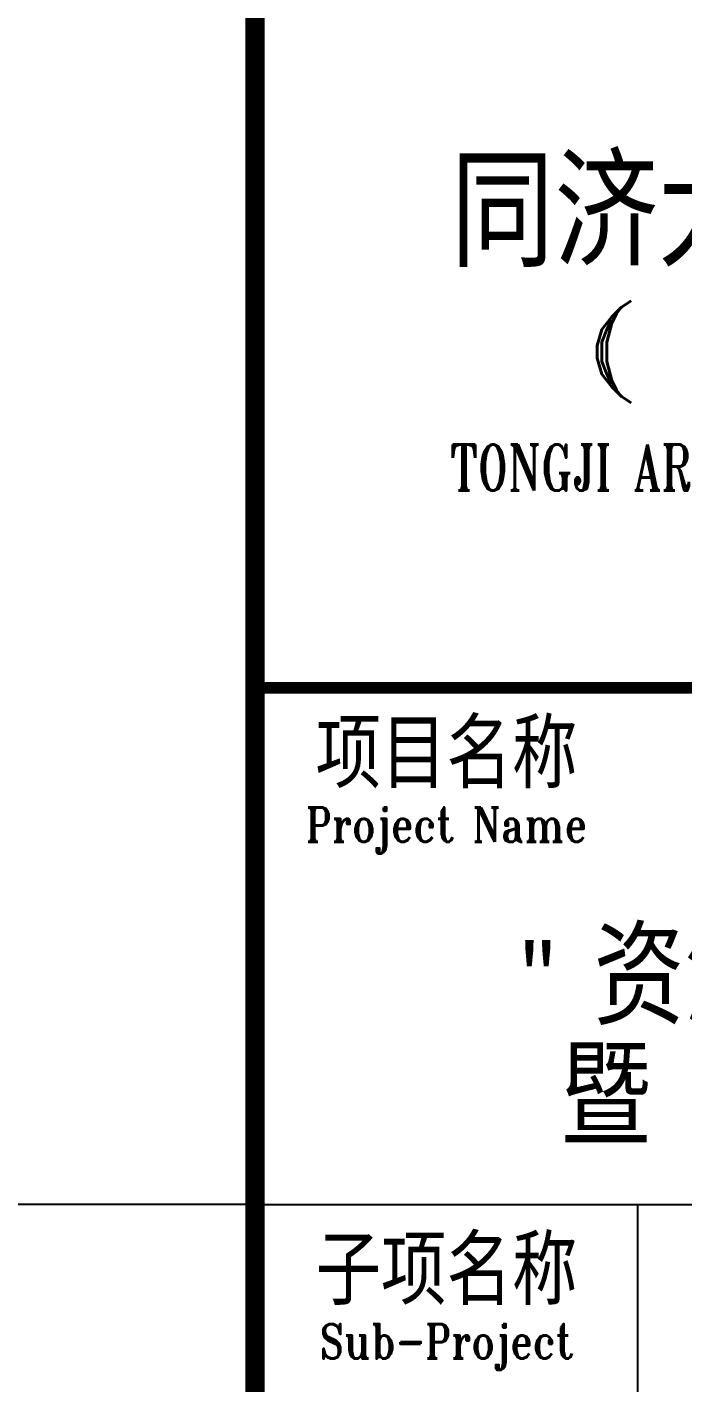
# Model space of a CAD drawing. Header units: millimetres. Extents: x 0 to 118900, y 0 to 84100.
# Drawn here: x 108710 to 112134, y 27767 to 34854 of the extents above; entities that cross this region are included whole.
import ezdxf
from ezdxf.enums import TextEntityAlignment as Align

# ---------------------------------------------------------------- set-up
doc = ezdxf.new("R2010")
doc.units = ezdxf.units.MM
doc.layers.add('PUB_TEXT', color=7, linetype='Continuous')
doc.layers.add('图框', color=7, linetype='Continuous')
doc.styles.add('1', font='', dxfattribs={"width": 0.7})
doc.styles.add('TKZ1_tjhts.shx', font='tjromant.shx', dxfattribs={"bigfont": 'tjhts.shx'})
doc.styles.add('TKZ2_tjkts.shx', font='tjromant.shx', dxfattribs={"bigfont": 'tjkts.shx'})
doc.styles.add('仿宋单线', font='tjromans.shx', dxfattribs={"width": 0.65, "bigfont": 'tjhztxt.shx'})
doc.styles.get('1').set_extended_font_data('SimSun')

# ---------------------------------------------------------------- blocks, each defined once
blk = doc.blocks.new('TJAD_TK_LOGO')
at = {"style": 'TKZ1_tjhts.shx', "width": 0.7}
blk.add_text('TONGJI ARCHITECTURAL DESIGN (Group) Co.,Ltd.', height=0.108983, dxfattribs=at).set_placement((0.6, -1.0814), align=Align.MIDDLE_CENTER)
at = {"layer": '图框', "style": 'TKZ1_tjhts.shx'}
blk.add_text('同济大学建筑设计研究院', height=0.258835, dxfattribs=at).set_placement((0.6, -0.4754), align=Align.MIDDLE_CENTER)
at = {"layer": '图框', "style": 'TKZ1_tjhts.shx', "width": 1.7}
blk.add_text('(  )', height=0.15893, dxfattribs=at).set_placement((-0.44, -0.8747))
blk = doc.blocks.new('TJAD_TK_A0_A')
at = {"layer": '图框'}
for p, q in [((1098.879, 287.057), (1178.879, 287.057)), ((1118.879, 157.057), (1118.879, 287.057))]:
    blk.add_line(p, q, dxfattribs=at)
for points, const_width in [([(1098.879, 831.057), (1098.879, 10.057)], 1), ([(1098.879, 314.057), (1178.879, 314.057)], 0.6)]:
    blk.add_lwpolyline(points, dxfattribs=dict(at, const_width=const_width))
at = {"color": 1, "xscale": 22.02171320475958, "yscale": 22.02171320475958, "zscale": 22.02171320475958}
blk.add_blockref('TJAD_TK_LOGO', (1125.666, 349.383), dxfattribs=at)
at = {"style": 'TKZ1_tjhts.shx'}
for tag, p, height, flags in [('ClientChinese_001', (977.786, 443.573), 5, 8), ('ClientChinese_002', (1013.707, 434.653), 5, 8), ('DescriptionChineseA_001', (1089.55, 425.891), 3.6, 8), ('RevA', (1115.231, 424.557), 3, 8), ('ProjectNameChinese_001', (992.728, 296.216), 5, 8), ('SubProjectChinese_001', (1095.015, 282.68), 3, 8), ('SubProjectNo', (1158.659, 271.344), 3, 8), ('ApprovedBy', (1120.432, 250.257), 3.6, 8), ('ApprovedBySignPos', (1139.547, 247.784), 3.6, 9), ('ReviewedBy', (1120.432, 240.362), 3.6, 8), ('ReviewedBySignPos', (1139.552, 238.084), 3.6, 9), ('CheckedBy', (1120.432, 230.626), 3.6, 8), ('CheckedBySignPos', (1138.957, 228.13), 3.6, 9), ('PrincipalInCharge1', (1120.432, 219.881), 3.6, 8), ('PrincipalInCharge1SignPos', (1138.788, 217.181), 3.6, 9), ('PrincipalInCharge2', (1120.432, 210.441), 3.6, 8), ('PrincipalInCharge2SignPos', (1138.612, 207.687), 3.6, 9), ('DisciplineResponsible1', (1120.432, 200.147), 3.6, 8), ('DisciplineResponsible1SignPos', (1139.161, 197.399), 3.6, 9), ('DisciplineResponsible2', (1120.432, 190.127), 3.6, 8), ('DisciplineResponsible2SignPos', (1138.953, 187.58), 3.6, 9), ('DesignedBy1', (1120.432, 180.472), 3.6, 8), ('DesignedBy1SignPos', (1138.499, 177.669), 3.6, 9), ('DesignedBy2', (1120.432, 169.781), 3.6, 8), ('DesignedBy2SignPos', (1138.653, 167.225), 3.6, 9), ('DrawnBy', (1120.432, 160.186), 3.6, 8), ('DrawnBySignPos', (1138.653, 157.824), 3.6, 9), ('DisciplineChinese', (1119.237, 125.845), 3.6, 8), ('StageChinese', (1158.76, 125.369), 3.6, 8), ('DisciplineEnglish', (1119.416, 122.202), 2.2, 8), ('StageEnglish', (1158.939, 121.725), 2.2, 8), ('SheetNo', (1118.868, 114.034), 3, 8), ('Rev2', (1158.862, 113.557), 3, 8)]:
    blk.add_attdef(tag, p, '', height=height, dxfattribs=dict(at, flags=flags))
at = {"style": 'TKZ1_tjhts.shx', "width": 0.7, "flags": 8}
for tag, p, height in [('DateA', (1099.358, 424.557), 3), ('ProjectNo', (1119.308, 270.558), 3), ('ApprovedByDate', (1159.94, 250.388), 3.6), ('ReviewedByDate', (1159.94, 240.998), 3.6), ('CheckedByDate', (1159.94, 230.41), 3.6), ('PrincipalInCharge1Date', (1159.94, 220.363), 3.6), ('PrincipalInCharge2Date', (1159.94, 210.606), 3.6), ('DisciplineResponsible1Date', (1159.94, 200.049), 3.6), ('DisciplineResponsible2Date', (1159.94, 190.432), 3.6), ('DesignedBy1Date', (1159.94, 179.928), 3.6), ('DesignedBy2Date', (1159.94, 169.41), 3.6), ('DrawnByDate', (1159.94, 159.784), 3.6)]:
    blk.add_attdef(tag, p, '', height=height, dxfattribs=at)
at = {"style": 'TKZ1_tjhts.shx', "flags": 8}
for tag, height, p in [('DescriptionEnglishA', 2.2, (1150.815, 423.332)), ('ClientEnglish', 3, (1139.462, 390.63)), ('ProjectNameEnglish', 3, (1142.023, 290.261)), ('SubProjectEnglish', 2.2, (1148.76, 279.652)), ('SheetTitleEnglish', 3, (1142.793, 135.305))]:
    blk.add_attdef(tag, text='', height=height, dxfattribs=at).set_placement(p, align=Align.MIDDLE_CENTER)
at = {"style": 'TKZ1_tjhts.shx', "flags": 9}
for tag, p in [('Electricity3SignPos', (15.681, 269.916)), ('ELV3SignPos', (23.472, 269.589)), ('Electricity2SignPos', (15.709, 253.136)), ('ELV2SignPos', (23.5, 252.808)), ('Electricity1SignPos', (15.63, 237.784)), ('ELV1SignPos', (23.421, 237.456)), ('Power3SignPos', (23.182, 205.922)), ('HVAC3SignPos', (14.956, 205.891)), ('Power2SignPos', (23.376, 189.509)), ('HVAC2SignPos', (15.135, 189.176)), ('Power1SignPos', (23.751, 173.219)), ('HVAC1SignPos', (15.893, 173.157)), ('Structure7SignPos', (23.205, 141.108)), ('Plumbing3SignPos', (16.069, 141.15)), ('Plumbing2SignPos', (14.834, 125.62)), ('Structure6SignPos', (23.001, 125.866)), ('Structure5SignPos', (23.001, 110.08)), ('Plumbing1SignPos', (15.663, 109.115)), ('Structure4SignPos', (23.001, 93.776)), ('Architecture3SignPos', (16.068, 77.065)), ('Structure3SignPos', (22.742, 77.472)), ('Architecture2SignPos', (15.803, 61.236)), ('Structure2SignPos', (23.123, 62.008)), ('Architecture1SignPos', (16.879, 45.057)), ('Structure1SignPos', (23.115, 45.864))]:
    blk.add_attdef(tag, p, '', height=2.5, rotation=90, dxfattribs=at)
at = {"style": 'TKZ1_tjhts.shx', "flags": 8}
blk.add_attdef('SheetTitleChinese', text='', height=5, dxfattribs=at).set_placement((1140.418, 148.125), align=Align.TOP_CENTER)
at = {"layer": '图框', "style": 'TKZ2_tjkts.shx'}
for s, p in [('项目名称', (1108.879, 310.605)), ('子项名称', (1108.879, 283.605))]:
    blk.add_text(s, height=3.6, dxfattribs=at).set_placement(p, align=Align.MIDDLE_CENTER)
at = {"layer": '图框', "style": 'TKZ2_tjkts.shx', "width": 0.8}
for s, p in [('Project Name', (1108.879, 306.905)), ('Sub-Project', (1108.879, 279.905))]:
    blk.add_text(s, height=1.8, dxfattribs=at).set_placement(p, align=Align.MIDDLE_CENTER)

msp = doc.modelspace()

# ---------------------------------------------------------------- linework, layer by layer
at = {"layer": 'PUB_TEXT', "ltscale": 20}
msp.add_lwpolyline([(109900, 28700), (94900, 28700)], dxfattribs=at)

# ---------------------------------------------------------------- block references
at = {"layer": '图框', "xscale": 100, "yscale": 100, "zscale": 100}
msp.add_blockref('TJAD_TK_A0_A', (12.1, -5.7), dxfattribs=at)

# ---------------------------------------------------------------- texts
at = {"layer": '图框'}
for s, style, p in [('资源环境科技创新基地', 'TKZ1_tjhts.shx', (114042.6, 29889.1)), ('暨', '仿宋单线', (111732.4, 29264.1))]:
    msp.add_text(s, height=500, dxfattribs=dict(at, style=style)).set_placement(p, align=Align.MIDDLE_CENTER)
at = {"layer": '图框', "style": '1', "width": 0.95}
msp.add_text('"', height=350, dxfattribs=at).set_placement((111376.7, 29889.1), align=Align.MIDDLE_CENTER)

doc.saveas('drawing.dxf')
